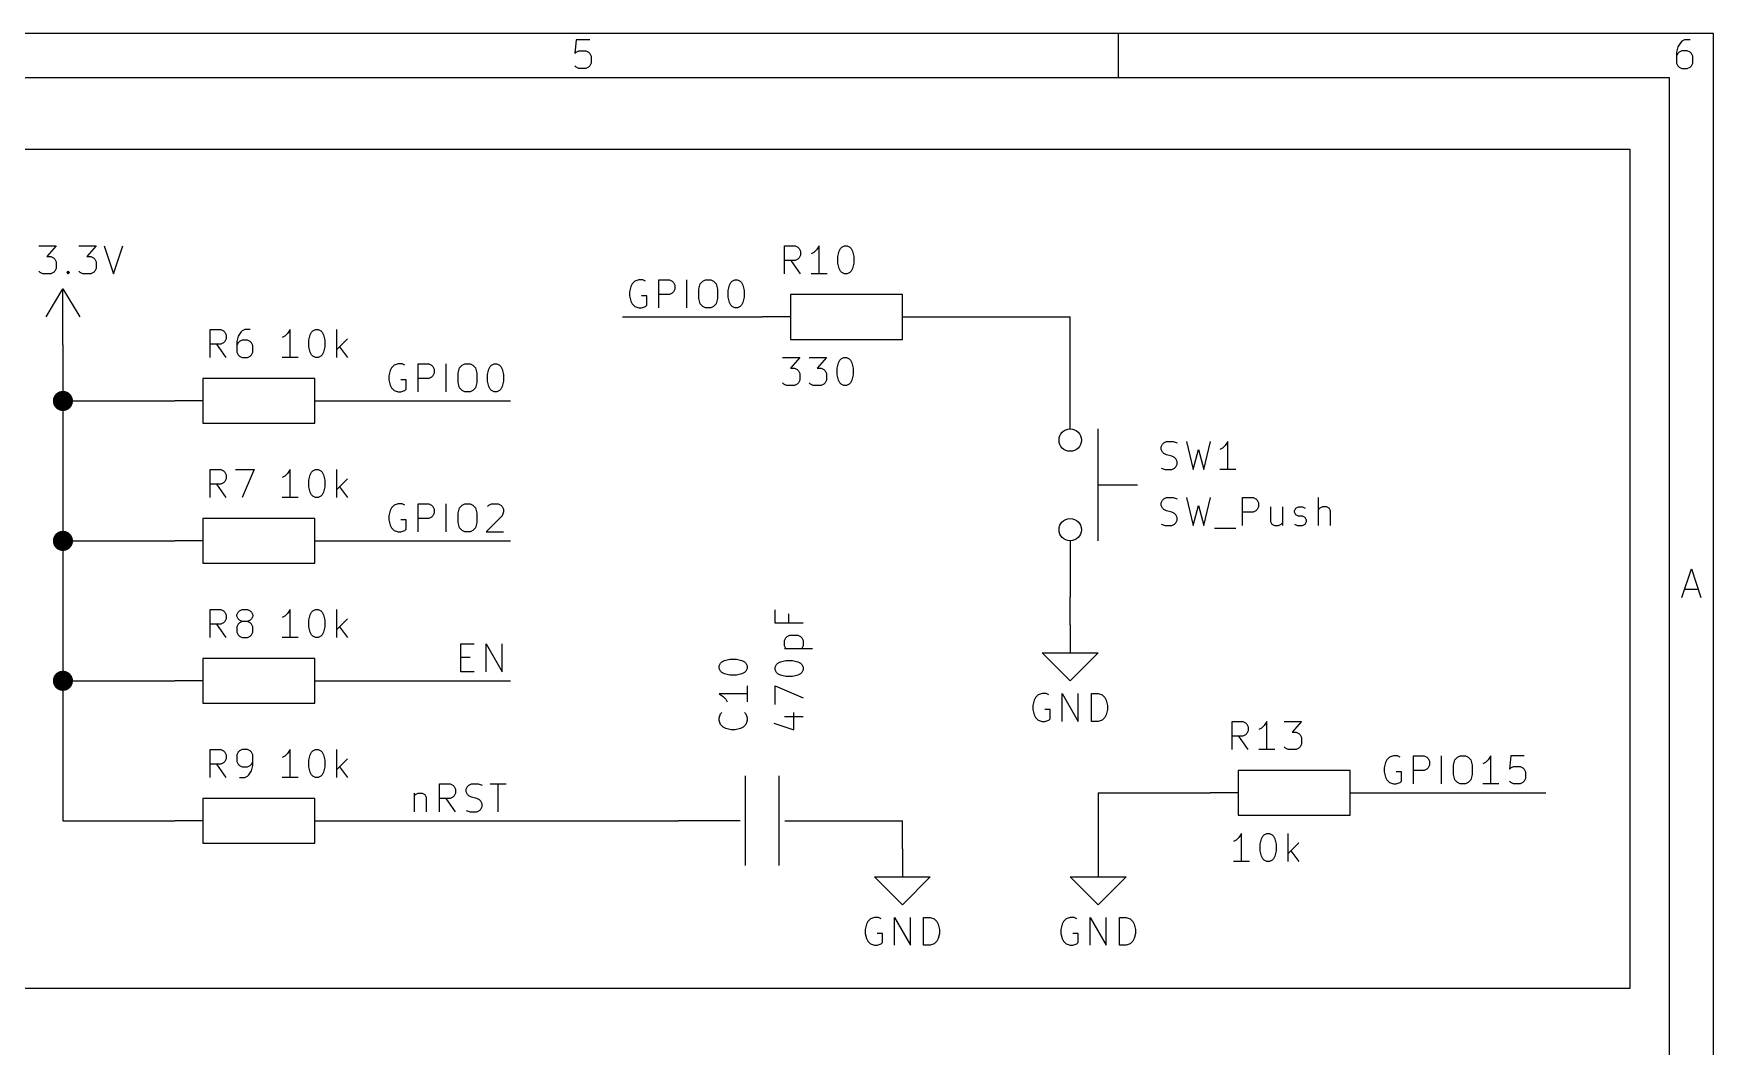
# Model space of a CAD drawing. Extents: x 0.4 to 11.3, y -7.9 to -0.4.
# Drawn here: x 8.298 to 11.299, y -2.203 to -0.394 of the extents above; entities that cross this region are included whole.
import ezdxf

# ---------------------------------------------------------------- set-up
doc = ezdxf.new("R2010")
doc.units = 0
doc.header["$MEASUREMENT"] = 0
for name, color, linetype in [('CYAN2', 4, 'CONTINUOUS'), ('GRAY1', 251, 'CONTINUOUS'), ('GREEN3', 91, 'CONTINUOUS'), ('LORANGE', 41, 'CONTINUOUS'), ('RED2', 1, 'CONTINUOUS')]:
    doc.layers.add(name, color=color, linetype=linetype)

msp = doc.modelspace()

# ---------------------------------------------------------------- linework, layer by layer
at = {"layer": 'CYAN2', "linetype": 'CONTINUOUS'}
for p, q in [((8.30714, -0.772614), (8.33809, -0.772614)), ((8.33809, -0.772614), (8.32143, -0.791661)), ((8.37857, -0.772614), (8.40952, -0.772614)), ((8.40952, -0.772614), (8.39285, -0.791661)), ((8.42381, -0.772614), (8.44047, -0.822614)), ((8.44047, -0.822614), (8.45714, -0.772614)), ((9.63928, -0.822614), (9.63928, -0.772614)), ((9.63928, -0.772614), (9.65833, -0.772614)), ((9.65833, -0.772614), (9.66309, -0.774996)), ((9.66309, -0.774996), (9.66547, -0.777374)), ((9.66547, -0.777374), (9.66785, -0.782138)), ((9.69643, -0.779756), (9.69167, -0.78452)), ((9.70119, -0.772614), (9.69643, -0.779756)), ((9.70119, -0.822614), (9.70119, -0.772614)), ((9.7369, -0.782138), (9.73928, -0.777374)), ((9.73928, -0.777374), (9.74167, -0.774996)), ((9.74167, -0.774996), (9.74643, -0.772614)), ((9.74643, -0.772614), (9.75119, -0.772614)), ((9.75119, -0.772614), (9.75595, -0.774996)), ((9.75595, -0.774996), (9.75833, -0.777374)), ((9.75833, -0.777374), (9.76071, -0.782138)), ((8.32143, -0.791661), (8.32857, -0.791661)), ((8.32857, -0.791661), (8.33333, -0.794043)), ((8.33333, -0.794043), (8.33571, -0.796421)), ((8.33571, -0.796421), (8.33809, -0.801185)), ((8.33809, -0.801185), (8.33809, -0.813091)), ((8.39285, -0.791661), (8.4, -0.791661)), ((8.4, -0.791661), (8.40476, -0.794043)), ((8.40476, -0.794043), (8.40714, -0.796421)), ((8.40714, -0.796421), (8.40952, -0.801185)), ((8.40952, -0.801185), (8.40952, -0.813091)), ((9.65833, -0.798803), (9.63928, -0.798803)), ((9.66785, -0.822614), (9.65119, -0.798803)), ((9.66309, -0.796421), (9.65833, -0.798803)), ((9.66547, -0.794043), (9.66309, -0.796421)), ((9.66785, -0.78928), (9.66547, -0.794043)), ((9.66785, -0.782138), (9.66785, -0.78928)), ((9.69167, -0.78452), (9.6869, -0.786898)), ((9.73452, -0.791661), (9.7369, -0.782138)), ((9.73452, -0.803567), (9.73452, -0.791661)), ((9.7369, -0.813091), (9.73452, -0.803567)), ((9.76071, -0.782138), (9.76309, -0.791661)), ((9.76309, -0.803567), (9.76071, -0.813091)), ((9.76309, -0.791661), (9.76309, -0.803567)), ((8.30952, -0.820232), (8.30714, -0.81785)), ((8.31428, -0.822614), (8.30952, -0.820232)), ((8.32857, -0.822614), (8.31428, -0.822614)), ((8.33333, -0.820232), (8.32857, -0.822614)), ((8.33571, -0.81785), (8.33333, -0.820232)), ((8.33809, -0.813091), (8.33571, -0.81785)), ((8.35714, -0.820232), (8.35952, -0.81785)), ((8.35952, -0.822614), (8.35714, -0.820232)), ((8.35952, -0.81785), (8.3619, -0.820232)), ((8.35952, -0.81785), (8.35952, -0.822614)), ((8.3619, -0.820232), (8.35952, -0.822614)), ((8.38095, -0.820232), (8.37857, -0.81785)), ((8.38571, -0.822614), (8.38095, -0.820232)), ((8.4, -0.822614), (8.38571, -0.822614)), ((8.40476, -0.820232), (8.4, -0.822614)), ((8.40714, -0.81785), (8.40476, -0.820232)), ((8.40952, -0.813091), (8.40714, -0.81785)), ((9.71547, -0.822614), (9.6869, -0.822614)), ((9.73928, -0.81785), (9.7369, -0.813091)), ((9.74167, -0.820232), (9.73928, -0.81785)), ((9.74643, -0.822614), (9.74167, -0.820232)), ((9.75119, -0.822614), (9.74643, -0.822614)), ((9.75595, -0.820232), (9.75119, -0.822614)), ((9.75833, -0.81785), (9.75595, -0.820232)), ((9.76071, -0.813091), (9.75833, -0.81785)), ((8.61309, -0.972618), (8.61309, -0.922618)), ((8.61309, -0.922618), (8.63214, -0.922618)), ((8.63214, -0.922618), (8.6369, -0.925)), ((8.6369, -0.925), (8.63928, -0.927378)), ((8.63928, -0.927378), (8.64166, -0.932142)), ((8.66785, -0.927378), (8.66309, -0.934524)), ((8.67023, -0.925), (8.66785, -0.927378)), ((8.675, -0.922618), (8.67023, -0.925)), ((8.68452, -0.922618), (8.675, -0.922618)), ((8.75119, -0.92976), (8.74642, -0.934524)), ((8.75594, -0.922618), (8.75119, -0.92976)), ((8.75594, -0.972618), (8.75594, -0.922618)), ((8.79166, -0.932142), (8.79404, -0.927378)), ((8.79404, -0.927378), (8.79642, -0.925)), ((8.79642, -0.925), (8.80119, -0.922618)), ((8.80119, -0.922618), (8.80594, -0.922618)), ((8.80594, -0.922618), (8.81071, -0.925)), ((8.81071, -0.925), (8.81309, -0.927378)), ((8.81309, -0.927378), (8.81547, -0.932142)), ((8.83928, -0.972618), (8.83928, -0.922618)), ((8.63214, -0.948807), (8.61309, -0.948807)), ((8.64166, -0.972618), (8.625, -0.948807)), ((8.6369, -0.946425), (8.63214, -0.948807)), ((8.63928, -0.944047), (8.6369, -0.946425)), ((8.64166, -0.939283), (8.63928, -0.944047)), ((8.64166, -0.932142), (8.64166, -0.939283)), ((8.66309, -0.934524), (8.66071, -0.944047)), ((8.66071, -0.944047), (8.66071, -0.963094)), ((8.66309, -0.946425), (8.66071, -0.951189)), ((8.66547, -0.944047), (8.66309, -0.946425)), ((8.67023, -0.941665), (8.66547, -0.944047)), ((8.67976, -0.941665), (8.67023, -0.941665)), ((8.68452, -0.944047), (8.67976, -0.941665)), ((8.6869, -0.946425), (8.68452, -0.944047)), ((8.68928, -0.951189), (8.6869, -0.946425)), ((8.68928, -0.963094), (8.68928, -0.951189)), ((8.74642, -0.934524), (8.74166, -0.936902)), ((8.78928, -0.941665), (8.79166, -0.932142)), ((8.78928, -0.953571), (8.78928, -0.941665)), ((8.79166, -0.963094), (8.78928, -0.953571)), ((8.81547, -0.932142), (8.81785, -0.941665)), ((8.81785, -0.953571), (8.81547, -0.963094)), ((8.81785, -0.941665), (8.81785, -0.953571)), ((8.85833, -0.939283), (8.83928, -0.958331)), ((8.84404, -0.953571), (8.85833, -0.972618)), ((8.66071, -0.963094), (8.66309, -0.967854)), ((8.66309, -0.967854), (8.66547, -0.970236)), ((8.66547, -0.970236), (8.67023, -0.972618)), ((8.67023, -0.972618), (8.67976, -0.972618)), ((8.67976, -0.972618), (8.68452, -0.970236)), ((8.68452, -0.970236), (8.6869, -0.967854)), ((8.6869, -0.967854), (8.68928, -0.963094)), ((8.77023, -0.972618), (8.74166, -0.972618)), ((8.79404, -0.967854), (8.79166, -0.963094)), ((8.79642, -0.970236), (8.79404, -0.967854)), ((8.80119, -0.972618), (8.79642, -0.970236)), ((8.80594, -0.972618), (8.80119, -0.972618)), ((8.81071, -0.970236), (8.80594, -0.972618)), ((8.81309, -0.967854), (8.81071, -0.970236)), ((8.81547, -0.963094), (8.81309, -0.967854)), ((9.63571, -0.972614), (9.66667, -0.972614)), ((9.66667, -0.972614), (9.65, -0.991661)), ((9.68333, -0.972614), (9.71428, -0.972614)), ((9.71428, -0.972614), (9.69762, -0.991661)), ((9.73333, -0.991661), (9.73571, -0.982138)), ((9.73571, -0.982138), (9.73809, -0.977374)), ((9.73809, -0.977374), (9.74047, -0.974996)), ((9.74047, -0.974996), (9.74524, -0.972614)), ((9.74524, -0.972614), (9.75, -0.972614)), ((9.75, -0.972614), (9.75476, -0.974996)), ((9.75476, -0.974996), (9.75714, -0.977374)), ((9.75714, -0.977374), (9.75952, -0.982138)), ((9.75952, -0.982138), (9.7619, -0.991661)), ((9.63809, -1.02023), (9.63571, -1.01785)), ((9.64285, -1.02261), (9.63809, -1.02023)), ((9.65, -0.991661), (9.65714, -0.991661)), ((9.65714, -0.991661), (9.6619, -0.994043)), ((9.6619, -1.02023), (9.65714, -1.02261)), ((9.6619, -0.994043), (9.66428, -0.996421)), ((9.66428, -1.01785), (9.6619, -1.02023)), ((9.66428, -0.996421), (9.66667, -1.00119)), ((9.66667, -1.01309), (9.66428, -1.01785)), ((9.66667, -1.00119), (9.66667, -1.01309)), ((9.68571, -1.02023), (9.68333, -1.01785)), ((9.69047, -1.02261), (9.68571, -1.02023)), ((9.69762, -0.991661), (9.70476, -0.991661)), ((9.70476, -0.991661), (9.70952, -0.994043)), ((9.70952, -1.02023), (9.70476, -1.02261)), ((9.70952, -0.994043), (9.7119, -0.996421)), ((9.7119, -1.01785), (9.70952, -1.02023)), ((9.7119, -0.996421), (9.71428, -1.00119)), ((9.71428, -1.01309), (9.7119, -1.01785)), ((9.71428, -1.00119), (9.71428, -1.01309)), ((9.73333, -1.00357), (9.73333, -0.991661)), ((9.73571, -1.01309), (9.73333, -1.00357)), ((9.73809, -1.01785), (9.73571, -1.01309)), ((9.74047, -1.02023), (9.73809, -1.01785)), ((9.74524, -1.02261), (9.74047, -1.02023)), ((9.75476, -1.02023), (9.75, -1.02261)), ((9.75714, -1.01785), (9.75476, -1.02023)), ((9.75952, -1.01309), (9.75714, -1.01785)), ((9.7619, -1.00357), (9.75952, -1.01309)), ((9.7619, -0.991661), (9.7619, -1.00357)), ((9.65714, -1.02261), (9.64285, -1.02261)), ((9.70476, -1.02261), (9.69047, -1.02261)), ((9.75, -1.02261), (9.74524, -1.02261)), ((10.3126, -1.13213), (10.315, -1.12737)), ((10.3126, -1.13689), (10.3126, -1.13213)), ((10.315, -1.14166), (10.3126, -1.13689)), ((10.315, -1.12737), (10.3174, -1.12499)), ((10.3174, -1.12499), (10.3222, -1.12261)), ((10.3222, -1.12261), (10.3341, -1.12261)), ((10.3341, -1.12261), (10.3412, -1.12499)), ((10.3579, -1.12261), (10.3698, -1.17261)), ((10.3698, -1.17261), (10.3793, -1.13689)), ((10.3793, -1.13689), (10.3888, -1.17261)), ((10.3888, -1.17261), (10.4007, -1.12261)), ((10.4222, -1.13452), (10.4174, -1.13689)), ((10.4269, -1.12975), (10.4222, -1.13452)), ((10.4317, -1.12261), (10.4269, -1.12975)), ((10.4317, -1.17261), (10.4317, -1.12261)), ((10.3126, -1.17023), (10.3198, -1.17261)), ((10.3174, -1.14404), (10.315, -1.14166)), ((10.3222, -1.14642), (10.3174, -1.14404)), ((10.3317, -1.1488), (10.3222, -1.14642)), ((10.3365, -1.15118), (10.3317, -1.1488)), ((10.3317, -1.17261), (10.3365, -1.17023)), ((10.3388, -1.15356), (10.3365, -1.15118)), ((10.3365, -1.17023), (10.3388, -1.16785)), ((10.3412, -1.15832), (10.3388, -1.15356)), ((10.3388, -1.16785), (10.3412, -1.16309)), ((10.3412, -1.16309), (10.3412, -1.15832)), ((8.61309, -1.22262), (8.61309, -1.17262)), ((8.61309, -1.17262), (8.63214, -1.17262)), ((8.63214, -1.19881), (8.61309, -1.19881)), ((8.64166, -1.22262), (8.625, -1.19881)), ((8.63214, -1.17262), (8.6369, -1.175)), ((8.6369, -1.19643), (8.63214, -1.19881)), ((8.6369, -1.175), (8.63928, -1.17738)), ((8.63928, -1.19405), (8.6369, -1.19643)), ((8.63928, -1.17738), (8.64166, -1.18214)), ((8.64166, -1.18928), (8.63928, -1.19405)), ((8.64166, -1.18214), (8.64166, -1.18928)), ((8.65833, -1.17262), (8.69166, -1.17262)), ((8.69166, -1.17262), (8.67023, -1.22262)), ((8.74642, -1.18452), (8.74166, -1.1869)), ((8.75119, -1.17976), (8.74642, -1.18452)), ((8.75594, -1.17262), (8.75119, -1.17976)), ((8.75594, -1.22262), (8.75594, -1.17262)), ((8.78928, -1.19167), (8.79166, -1.18214)), ((8.78928, -1.20357), (8.78928, -1.19167)), ((8.79166, -1.18214), (8.79404, -1.17738)), ((8.79404, -1.17738), (8.79642, -1.175)), ((8.79642, -1.175), (8.80119, -1.17262)), ((8.80119, -1.17262), (8.80594, -1.17262)), ((8.80594, -1.17262), (8.81071, -1.175)), ((8.81071, -1.175), (8.81309, -1.17738)), ((8.81309, -1.17738), (8.81547, -1.18214)), ((8.81547, -1.18214), (8.81785, -1.19167)), ((8.81785, -1.19167), (8.81785, -1.20357)), ((8.83928, -1.22262), (8.83928, -1.17262)), ((8.85833, -1.18928), (8.83928, -1.20833)), ((10.3198, -1.17261), (10.3317, -1.17261)), ((10.446, -1.17261), (10.4174, -1.17261)), ((8.77023, -1.22262), (8.74166, -1.22262)), ((8.79166, -1.21309), (8.78928, -1.20357)), ((8.79404, -1.21785), (8.79166, -1.21309)), ((8.79642, -1.22024), (8.79404, -1.21785)), ((8.80119, -1.22262), (8.79642, -1.22024)), ((8.80594, -1.22262), (8.80119, -1.22262)), ((8.81071, -1.22024), (8.80594, -1.22262)), ((8.81309, -1.21785), (8.81071, -1.22024)), ((8.81547, -1.21309), (8.81309, -1.21785)), ((8.81785, -1.20357), (8.81547, -1.21309)), ((8.84404, -1.20357), (8.85833, -1.22262)), ((10.3126, -1.23213), (10.315, -1.22737)), ((10.315, -1.22737), (10.3174, -1.22499)), ((10.3174, -1.22499), (10.3222, -1.22261)), ((10.3222, -1.22261), (10.3341, -1.22261)), ((10.3341, -1.22261), (10.3412, -1.22499)), ((10.3579, -1.22261), (10.3698, -1.27261)), ((10.3888, -1.27261), (10.4007, -1.22261)), ((10.4579, -1.27261), (10.4579, -1.22261)), ((10.4579, -1.22261), (10.4769, -1.22261)), ((10.4769, -1.22261), (10.4817, -1.22499)), ((10.4817, -1.22499), (10.4841, -1.22737)), ((10.4841, -1.22737), (10.4865, -1.23213)), ((10.5936, -1.27261), (10.5936, -1.22261)), ((10.3126, -1.23689), (10.3126, -1.23213)), ((10.315, -1.24166), (10.3126, -1.23689)), ((10.3174, -1.24404), (10.315, -1.24166)), ((10.3222, -1.24642), (10.3174, -1.24404)), ((10.3317, -1.2488), (10.3222, -1.24642)), ((10.3365, -1.25118), (10.3317, -1.2488)), ((10.3388, -1.25356), (10.3365, -1.25118)), ((10.3412, -1.25832), (10.3388, -1.25356)), ((10.3412, -1.26309), (10.3412, -1.25832)), ((10.3698, -1.27261), (10.3793, -1.23689)), ((10.3793, -1.23689), (10.3888, -1.27261)), ((10.4769, -1.2488), (10.4579, -1.2488)), ((10.4817, -1.24642), (10.4769, -1.2488)), ((10.4841, -1.24404), (10.4817, -1.24642)), ((10.4865, -1.23928), (10.4841, -1.24404)), ((10.4865, -1.23213), (10.4865, -1.23928)), ((10.5079, -1.23928), (10.5079, -1.26546)), ((10.5293, -1.23928), (10.5293, -1.27261)), ((10.5507, -1.24642), (10.5531, -1.24166)), ((10.5507, -1.2488), (10.5507, -1.24642)), ((10.5531, -1.25356), (10.5507, -1.2488)), ((10.5531, -1.24166), (10.5579, -1.23928)), ((10.5579, -1.25594), (10.5531, -1.25356)), ((10.5579, -1.23928), (10.565, -1.23928)), ((10.565, -1.25594), (10.5579, -1.25594)), ((10.565, -1.23928), (10.5698, -1.24166)), ((10.5698, -1.25832), (10.565, -1.25594)), ((10.5722, -1.26309), (10.5698, -1.25832)), ((10.596, -1.24166), (10.5936, -1.24404)), ((10.6007, -1.23928), (10.596, -1.24166)), ((10.6079, -1.23928), (10.6007, -1.23928)), ((10.6126, -1.24166), (10.6079, -1.23928)), ((10.615, -1.24642), (10.6126, -1.24166)), ((10.615, -1.27261), (10.615, -1.24642)), ((10.3126, -1.27023), (10.3198, -1.27261)), ((10.3198, -1.27261), (10.3317, -1.27261)), ((10.3317, -1.27261), (10.3365, -1.27023)), ((10.3365, -1.27023), (10.3388, -1.26785)), ((10.3388, -1.26785), (10.3412, -1.26309)), ((10.4079, -1.27737), (10.446, -1.27737)), ((10.5079, -1.26546), (10.5103, -1.27023)), ((10.5103, -1.27023), (10.515, -1.27261)), ((10.515, -1.27261), (10.5222, -1.27261)), ((10.5222, -1.27261), (10.5269, -1.27023)), ((10.5269, -1.27023), (10.5293, -1.26785)), ((10.5507, -1.27023), (10.5555, -1.27261)), ((10.5555, -1.27261), (10.565, -1.27261)), ((10.565, -1.27261), (10.5698, -1.27023)), ((10.5698, -1.27023), (10.5722, -1.26546)), ((10.5722, -1.26546), (10.5722, -1.26309)), ((8.61309, -1.47262), (8.61309, -1.42262)), ((8.61309, -1.42262), (8.63214, -1.42262)), ((8.63214, -1.42262), (8.6369, -1.425)), ((8.6369, -1.425), (8.63928, -1.42738)), ((8.63928, -1.42738), (8.64166, -1.43214)), ((8.64166, -1.43928), (8.63928, -1.44405)), ((8.64166, -1.43214), (8.64166, -1.43928)), ((8.66071, -1.43214), (8.66309, -1.42738)), ((8.66071, -1.43452), (8.66071, -1.43214)), ((8.66309, -1.43928), (8.66071, -1.43452)), ((8.66309, -1.42738), (8.66547, -1.425)), ((8.66547, -1.44167), (8.66309, -1.43928)), ((8.66547, -1.425), (8.67023, -1.42262)), ((8.67023, -1.42262), (8.67976, -1.42262)), ((8.67976, -1.42262), (8.68452, -1.425)), ((8.68452, -1.425), (8.6869, -1.42738)), ((8.6869, -1.43928), (8.68452, -1.44167)), ((8.6869, -1.42738), (8.68928, -1.43214)), ((8.68928, -1.43452), (8.6869, -1.43928)), ((8.68928, -1.43214), (8.68928, -1.43452)), ((8.74642, -1.43452), (8.74166, -1.4369)), ((8.75119, -1.42976), (8.74642, -1.43452)), ((8.75594, -1.42262), (8.75119, -1.42976)), ((8.75594, -1.47262), (8.75594, -1.42262)), ((8.78928, -1.44167), (8.79166, -1.43214)), ((8.79166, -1.43214), (8.79404, -1.42738)), ((8.79404, -1.42738), (8.79642, -1.425)), ((8.79642, -1.425), (8.80119, -1.42262)), ((8.80119, -1.42262), (8.80594, -1.42262)), ((8.80594, -1.42262), (8.81071, -1.425)), ((8.81071, -1.425), (8.81309, -1.42738)), ((8.81309, -1.42738), (8.81547, -1.43214)), ((8.81547, -1.43214), (8.81785, -1.44167)), ((8.83928, -1.47262), (8.83928, -1.42262)), ((8.85833, -1.43928), (8.83928, -1.45833)), ((9.62261, -1.44687), (9.62261, -1.42306)), ((9.64642, -1.4302), (9.64642, -1.44687)), ((8.63214, -1.44881), (8.61309, -1.44881)), ((8.64166, -1.47262), (8.625, -1.44881)), ((8.6369, -1.44643), (8.63214, -1.44881)), ((8.63928, -1.44405), (8.6369, -1.44643)), ((8.66309, -1.44881), (8.66071, -1.45357)), ((8.66071, -1.45357), (8.66071, -1.46309)), ((8.66071, -1.46309), (8.66309, -1.46785)), ((8.66547, -1.44643), (8.66309, -1.44881)), ((8.66309, -1.46785), (8.66547, -1.47024)), ((8.67023, -1.44405), (8.66547, -1.44167)), ((8.67023, -1.44405), (8.66547, -1.44643)), ((8.66547, -1.47024), (8.67023, -1.47262)), ((8.67976, -1.44405), (8.67023, -1.44405)), ((8.68452, -1.44167), (8.67976, -1.44405)), ((8.68452, -1.44643), (8.67976, -1.44405)), ((8.67976, -1.47262), (8.68452, -1.47024)), ((8.6869, -1.44881), (8.68452, -1.44643)), ((8.68452, -1.47024), (8.6869, -1.46785)), ((8.68928, -1.45357), (8.6869, -1.44881)), ((8.6869, -1.46785), (8.68928, -1.46309)), ((8.68928, -1.46309), (8.68928, -1.45357)), ((8.78928, -1.45357), (8.78928, -1.44167)), ((8.79166, -1.46309), (8.78928, -1.45357)), ((8.79404, -1.46785), (8.79166, -1.46309)), ((8.79642, -1.47024), (8.79404, -1.46785)), ((8.80119, -1.47262), (8.79642, -1.47024)), ((8.81071, -1.47024), (8.80594, -1.47262)), ((8.81309, -1.46785), (8.81071, -1.47024)), ((8.81547, -1.46309), (8.81309, -1.46785)), ((8.81785, -1.45357), (8.81547, -1.46309)), ((8.81785, -1.44167), (8.81785, -1.45357)), ((8.84404, -1.45357), (8.85833, -1.47262)), ((9.67261, -1.44687), (9.62261, -1.44687)), ((9.64166, -1.47306), (9.64404, -1.47068)), ((9.64404, -1.47068), (9.6488, -1.4683)), ((9.6488, -1.4683), (9.66309, -1.4683)), ((9.66309, -1.4683), (9.66785, -1.47068)), ((9.66785, -1.47068), (9.67023, -1.47306)), ((8.67023, -1.47262), (8.67976, -1.47262)), ((8.77023, -1.47262), (8.74166, -1.47262)), ((8.80594, -1.47262), (8.80119, -1.47262)), ((9.63928, -1.47782), (9.64166, -1.47306)), ((9.63928, -1.48735), (9.63928, -1.47782)), ((9.64166, -1.49211), (9.63928, -1.48735)), ((9.63928, -1.49211), (9.68928, -1.49211)), ((9.67023, -1.47306), (9.67261, -1.47782)), ((9.67261, -1.48735), (9.67023, -1.49211)), ((9.67261, -1.47782), (9.67261, -1.48735)), ((9.52261, -1.52306), (9.52499, -1.5183)), ((9.52261, -1.52783), (9.52261, -1.52306)), ((9.52499, -1.53259), (9.52261, -1.52783)), ((9.52499, -1.5183), (9.52737, -1.51592)), ((9.52737, -1.51592), (9.53213, -1.51354)), ((9.53213, -1.51354), (9.54166, -1.51116)), ((9.54166, -1.51116), (9.55356, -1.51116)), ((9.55356, -1.51116), (9.56309, -1.51354)), ((9.56309, -1.51354), (9.56785, -1.51592)), ((9.56785, -1.51592), (9.57023, -1.5183)), ((9.57023, -1.5183), (9.57261, -1.52306)), ((9.57261, -1.52783), (9.57023, -1.53259)), ((9.57261, -1.52306), (9.57261, -1.52783)), ((9.62261, -1.52544), (9.62499, -1.52068)), ((9.62261, -1.5302), (9.62261, -1.52544)), ((9.62499, -1.53497), (9.62261, -1.5302)), ((9.62499, -1.52068), (9.62737, -1.5183)), ((9.62737, -1.5183), (9.63213, -1.51592)), ((9.63213, -1.51592), (9.64166, -1.51354)), ((9.64166, -1.51354), (9.65356, -1.51354)), ((9.65356, -1.51354), (9.66309, -1.51592)), ((9.66309, -1.51592), (9.66785, -1.5183)), ((9.66785, -1.5183), (9.67023, -1.52068)), ((9.67023, -1.52068), (9.67261, -1.52544)), ((9.67261, -1.5302), (9.67023, -1.53497)), ((9.67261, -1.52544), (9.67261, -1.5302)), ((9.52737, -1.53497), (9.52499, -1.53259)), ((9.53213, -1.53735), (9.52737, -1.53497)), ((9.54166, -1.53973), (9.53213, -1.53735)), ((9.55356, -1.53973), (9.54166, -1.53973)), ((9.56309, -1.53735), (9.55356, -1.53973)), ((9.56785, -1.53497), (9.56309, -1.53735)), ((9.57023, -1.53259), (9.56785, -1.53497)), ((9.57261, -1.55878), (9.57261, -1.58735)), ((9.62261, -1.59211), (9.62261, -1.55878)), ((9.62261, -1.55878), (9.67261, -1.5802)), ((9.62737, -1.53735), (9.62499, -1.53497)), ((9.63213, -1.53973), (9.62737, -1.53735)), ((9.64166, -1.54211), (9.63213, -1.53973)), ((9.65356, -1.54211), (9.64166, -1.54211)), ((9.66309, -1.53973), (9.65356, -1.54211)), ((9.66785, -1.53735), (9.66309, -1.53973)), ((9.67023, -1.53497), (9.66785, -1.53735)), ((9.57261, -1.57306), (9.52261, -1.57306)), ((9.52261, -1.57306), (9.52975, -1.57783)), ((9.52975, -1.57783), (9.53452, -1.58259)), ((9.53452, -1.58259), (9.53689, -1.58735)), ((10.0857, -1.58452), (10.0833, -1.59404)), ((10.0881, -1.57976), (10.0857, -1.58452)), ((10.0929, -1.575), (10.0881, -1.57976)), ((10.1, -1.57261), (10.0929, -1.575)), ((10.1071, -1.57261), (10.1, -1.57261)), ((10.1119, -1.575), (10.1071, -1.57261)), ((10.1357, -1.62261), (10.1357, -1.57261)), ((10.1357, -1.57261), (10.1643, -1.62261)), ((10.1643, -1.62261), (10.1643, -1.57261)), ((10.1881, -1.62261), (10.1881, -1.57261)), ((10.1881, -1.57261), (10.2, -1.57261)), ((10.2, -1.57261), (10.2071, -1.575)), ((10.2071, -1.575), (10.2119, -1.57976)), ((10.2119, -1.57976), (10.2143, -1.58452)), ((10.2143, -1.58452), (10.2167, -1.59404)), ((9.52261, -1.61592), (9.52499, -1.60878)), ((9.52261, -1.62068), (9.52261, -1.61592)), ((9.52499, -1.62783), (9.52261, -1.62068)), ((9.52499, -1.60878), (9.52737, -1.6064)), ((9.56785, -1.6064), (9.57023, -1.60878)), ((9.57023, -1.60878), (9.57261, -1.61592)), ((9.57261, -1.62068), (9.57023, -1.62783)), ((9.57261, -1.61592), (9.57261, -1.62068)), ((9.63928, -1.61354), (9.67261, -1.61354)), ((9.65594, -1.63735), (9.65594, -1.6064)), ((10.0833, -1.59404), (10.0833, -1.60119)), ((10.0833, -1.60119), (10.0857, -1.61071)), ((10.0857, -1.61071), (10.0881, -1.61547)), ((10.0881, -1.61547), (10.0929, -1.62023)), ((10.0929, -1.62023), (10.1, -1.62261)), ((10.1143, -1.60119), (10.1048, -1.60119)), ((10.1048, -1.62261), (10.1119, -1.62023)), ((10.1119, -1.62023), (10.1143, -1.61785)), ((10.1143, -1.61785), (10.1143, -1.60119)), ((10.2071, -1.62023), (10.2, -1.62261)), ((10.2119, -1.61547), (10.2071, -1.62023)), ((10.2143, -1.61071), (10.2119, -1.61547)), ((10.2167, -1.60119), (10.2143, -1.61071)), ((10.2167, -1.59404), (10.2167, -1.60119)), ((9.52975, -1.63259), (9.52499, -1.62783)), ((9.53452, -1.63497), (9.52975, -1.63259)), ((9.54404, -1.63735), (9.53452, -1.63497)), ((9.55118, -1.63735), (9.54404, -1.63735)), ((9.5607, -1.63497), (9.55118, -1.63735)), ((9.56546, -1.63259), (9.5607, -1.63497)), ((9.57023, -1.62783), (9.56546, -1.63259)), ((9.62023, -1.62544), (9.65594, -1.63735)), ((10.1, -1.62261), (10.1048, -1.62261)), ((10.2, -1.62261), (10.1881, -1.62261)), ((10.4393, -1.67262), (10.4393, -1.62262)), ((10.4393, -1.62262), (10.4583, -1.62262)), ((10.4583, -1.64881), (10.4393, -1.64881)), ((10.4679, -1.67262), (10.4512, -1.64881)), ((10.4583, -1.62262), (10.4631, -1.625)), ((10.4631, -1.64643), (10.4583, -1.64881)), ((10.4631, -1.625), (10.4655, -1.62738)), ((10.4655, -1.64405), (10.4631, -1.64643)), ((10.4655, -1.62738), (10.4679, -1.63214)), ((10.4679, -1.63928), (10.4655, -1.64405)), ((10.4679, -1.63214), (10.4679, -1.63928)), ((10.4917, -1.63452), (10.4869, -1.6369)), ((10.4964, -1.62976), (10.4917, -1.63452)), ((10.5012, -1.62262), (10.4964, -1.62976)), ((10.5012, -1.67262), (10.5012, -1.62262)), ((10.5321, -1.62262), (10.5631, -1.62262)), ((10.5631, -1.62262), (10.5464, -1.64167)), ((10.5464, -1.64167), (10.5536, -1.64167)), ((10.5536, -1.64167), (10.5583, -1.64405)), ((10.5583, -1.64405), (10.5607, -1.64643)), ((10.5607, -1.64643), (10.5631, -1.65119)), ((8.61309, -1.72262), (8.61309, -1.67262)), ((8.61309, -1.67262), (8.63214, -1.67262)), ((8.63214, -1.67262), (8.6369, -1.675)), ((8.6369, -1.675), (8.63928, -1.67738)), ((8.63928, -1.67738), (8.64166, -1.68214)), ((8.66309, -1.67738), (8.66071, -1.68214)), ((8.66547, -1.675), (8.66309, -1.67738)), ((8.67023, -1.67262), (8.66547, -1.675)), ((8.67976, -1.67262), (8.67023, -1.67262)), ((8.68452, -1.675), (8.67976, -1.67262)), ((8.6869, -1.67738), (8.68452, -1.675)), ((8.68928, -1.68214), (8.6869, -1.67738)), ((8.75119, -1.67976), (8.74642, -1.68452)), ((8.75594, -1.67262), (8.75119, -1.67976)), ((8.75594, -1.72262), (8.75594, -1.67262)), ((8.79166, -1.68214), (8.79404, -1.67738)), ((8.79404, -1.67738), (8.79642, -1.675)), ((8.79642, -1.675), (8.80119, -1.67262)), ((8.80119, -1.67262), (8.80594, -1.67262)), ((8.80594, -1.67262), (8.81071, -1.675)), ((8.81071, -1.675), (8.81309, -1.67738)), ((8.81309, -1.67738), (8.81547, -1.68214)), ((8.83928, -1.72262), (8.83928, -1.67262)), ((10.5155, -1.67262), (10.4869, -1.67262)), ((10.5345, -1.67024), (10.5321, -1.66785)), ((10.5393, -1.67262), (10.5345, -1.67024)), ((10.5536, -1.67262), (10.5393, -1.67262)), ((10.5583, -1.67024), (10.5536, -1.67262)), ((10.5607, -1.66785), (10.5583, -1.67024)), ((10.5631, -1.66309), (10.5607, -1.66785)), ((10.5631, -1.65119), (10.5631, -1.66309)), ((8.63214, -1.69881), (8.61309, -1.69881)), ((8.64166, -1.72262), (8.625, -1.69881)), ((8.6369, -1.69643), (8.63214, -1.69881)), ((8.63928, -1.69405), (8.6369, -1.69643)), ((8.64166, -1.68928), (8.63928, -1.69405)), ((8.64166, -1.68214), (8.64166, -1.68928)), ((8.66071, -1.68214), (8.66071, -1.69405)), ((8.66071, -1.69405), (8.66309, -1.69881)), ((8.66309, -1.69881), (8.66547, -1.70119)), ((8.66547, -1.70119), (8.67023, -1.70357)), ((8.67023, -1.70357), (8.67976, -1.70357)), ((8.67976, -1.70357), (8.68452, -1.70119)), ((8.68214, -1.71785), (8.6869, -1.71071)), ((8.68452, -1.70119), (8.6869, -1.69881)), ((8.6869, -1.69881), (8.68928, -1.69405)), ((8.6869, -1.71071), (8.68928, -1.70119)), ((8.68928, -1.70119), (8.68928, -1.68214)), ((8.74642, -1.68452), (8.74166, -1.6869)), ((8.78928, -1.69167), (8.79166, -1.68214)), ((8.78928, -1.70357), (8.78928, -1.69167)), ((8.79166, -1.71309), (8.78928, -1.70357)), ((8.81547, -1.68214), (8.81785, -1.69167)), ((8.81785, -1.70357), (8.81547, -1.71309)), ((8.81785, -1.69167), (8.81785, -1.70357)), ((8.85833, -1.68928), (8.83928, -1.70833)), ((8.84404, -1.70357), (8.85833, -1.72262)), ((8.66547, -1.72262), (8.675, -1.72262)), ((8.675, -1.72262), (8.67976, -1.72024)), ((8.67976, -1.72024), (8.68214, -1.71785)), ((8.77023, -1.72262), (8.74166, -1.72262)), ((8.79404, -1.71785), (8.79166, -1.71309)), ((8.79642, -1.72024), (8.79404, -1.71785)), ((8.80119, -1.72262), (8.79642, -1.72024)), ((8.80594, -1.72262), (8.80119, -1.72262)), ((8.81071, -1.72024), (8.80594, -1.72262)), ((8.81309, -1.71785), (8.81071, -1.72024)), ((8.81547, -1.71309), (8.81309, -1.71785)), ((10.4512, -1.82976), (10.4464, -1.83452)), ((10.4559, -1.82262), (10.4512, -1.82976)), ((10.4559, -1.87262), (10.4559, -1.82262)), ((10.4917, -1.83214), (10.494, -1.82738)), ((10.494, -1.82738), (10.4964, -1.825)), ((10.4964, -1.825), (10.5012, -1.82262)), ((10.5012, -1.82262), (10.5059, -1.82262)), ((10.5059, -1.82262), (10.5107, -1.825)), ((10.5107, -1.825), (10.5131, -1.82738)), ((10.5131, -1.82738), (10.5155, -1.83214)), ((10.5393, -1.87262), (10.5393, -1.82262)), ((10.4464, -1.83452), (10.4417, -1.8369)), ((10.4893, -1.84167), (10.4917, -1.83214)), ((10.4893, -1.85357), (10.4893, -1.84167)), ((10.4917, -1.86309), (10.4893, -1.85357)), ((10.5155, -1.83214), (10.5179, -1.84167)), ((10.5179, -1.85357), (10.5155, -1.86309)), ((10.5179, -1.84167), (10.5179, -1.85357)), ((10.5583, -1.83928), (10.5393, -1.85833)), ((10.544, -1.85357), (10.5583, -1.87262)), ((10.4702, -1.87262), (10.4417, -1.87262)), ((10.494, -1.86785), (10.4917, -1.86309)), ((10.4964, -1.87024), (10.494, -1.86785)), ((10.5012, -1.87262), (10.4964, -1.87024)), ((10.5059, -1.87262), (10.5012, -1.87262)), ((10.5107, -1.87024), (10.5059, -1.87262)), ((10.5131, -1.86785), (10.5107, -1.87024)), ((10.5155, -1.86309), (10.5131, -1.86785)), ((9.78809, -1.97976), (9.78571, -1.98452)), ((9.79285, -1.975), (9.78809, -1.97976)), ((9.8, -1.97261), (9.79285, -1.975)), ((9.80714, -1.97261), (9.8, -1.97261)), ((9.8119, -1.975), (9.80714, -1.97261)), ((9.83571, -2.02261), (9.83571, -1.97261)), ((9.83571, -1.97261), (9.86428, -2.02261)), ((9.86428, -2.02261), (9.86428, -1.97261)), ((9.88809, -2.02261), (9.88809, -1.97261)), ((9.88809, -1.97261), (9.9, -1.97261)), ((9.9, -1.97261), (9.90714, -1.975)), ((9.90714, -1.975), (9.9119, -1.97976)), ((9.9119, -1.97976), (9.91428, -1.98452)), ((10.1381, -1.97976), (10.1357, -1.98452)), ((10.1429, -1.975), (10.1381, -1.97976)), ((10.15, -1.97261), (10.1429, -1.975)), ((10.1571, -1.97261), (10.15, -1.97261)), ((10.1619, -1.975), (10.1571, -1.97261)), ((10.1857, -2.02261), (10.1857, -1.97261)), ((10.1857, -1.97261), (10.2143, -2.02261)), ((10.2143, -2.02261), (10.2143, -1.97261)), ((10.2381, -2.02261), (10.2381, -1.97261)), ((10.2381, -1.97261), (10.25, -1.97261)), ((10.25, -1.97261), (10.2571, -1.975)), ((10.2571, -1.975), (10.2619, -1.97976)), ((10.2619, -1.97976), (10.2643, -1.98452)), ((9.78571, -1.98452), (9.78333, -1.99404)), ((9.78333, -1.99404), (9.78333, -2.00119)), ((9.78333, -2.00119), (9.78571, -2.01071)), ((9.78571, -2.01071), (9.78809, -2.01547)), ((9.81428, -2.00119), (9.80476, -2.00119)), ((9.81428, -2.01785), (9.81428, -2.00119)), ((9.91428, -2.01071), (9.9119, -2.01547)), ((9.91428, -1.98452), (9.91667, -1.99404)), ((9.91667, -2.00119), (9.91428, -2.01071)), ((9.91667, -1.99404), (9.91667, -2.00119)), ((10.1357, -1.98452), (10.1333, -1.99404)), ((10.1333, -1.99404), (10.1333, -2.00119)), ((10.1333, -2.00119), (10.1357, -2.01071)), ((10.1357, -2.01071), (10.1381, -2.01547)), ((10.1643, -2.00119), (10.1548, -2.00119)), ((10.1643, -2.01785), (10.1643, -2.00119)), ((10.2643, -2.01071), (10.2619, -2.01547)), ((10.2643, -1.98452), (10.2667, -1.99404)), ((10.2667, -2.00119), (10.2643, -2.01071)), ((10.2667, -1.99404), (10.2667, -2.00119)), ((9.78809, -2.01547), (9.79285, -2.02023)), ((9.79285, -2.02023), (9.8, -2.02261)), ((9.8, -2.02261), (9.80476, -2.02261)), ((9.80476, -2.02261), (9.8119, -2.02023)), ((9.8119, -2.02023), (9.81428, -2.01785)), ((9.9, -2.02261), (9.88809, -2.02261)), ((9.90714, -2.02023), (9.9, -2.02261)), ((9.9119, -2.01547), (9.90714, -2.02023)), ((10.1381, -2.01547), (10.1429, -2.02023)), ((10.1429, -2.02023), (10.15, -2.02261)), ((10.15, -2.02261), (10.1548, -2.02261)), ((10.1548, -2.02261), (10.1619, -2.02023)), ((10.1619, -2.02023), (10.1643, -2.01785)), ((10.25, -2.02261), (10.2381, -2.02261)), ((10.2571, -2.02023), (10.25, -2.02261)), ((10.2619, -2.01547), (10.2571, -2.02023))]:
    msp.add_line(p, q, dxfattribs=at)
at = {"layer": 'GRAY1', "linetype": 'CONTINUOUS'}
for p, q in [((9.37217, -0.836248), (9.36741, -0.841008)), ((9.37931, -0.833866), (9.37217, -0.836248)), ((9.38646, -0.833866), (9.37931, -0.833866)), ((9.39122, -0.836248), (9.38646, -0.833866)), ((9.41503, -0.883866), (9.41503, -0.833866)), ((9.41503, -0.833866), (9.43407, -0.833866)), ((9.43407, -0.833866), (9.43884, -0.836248)), ((9.43884, -0.836248), (9.44122, -0.838626)), ((9.44122, -0.838626), (9.4436, -0.84339)), ((9.46503, -0.883866), (9.46503, -0.833866)), ((9.48884, -0.841008), (9.4936, -0.836248)), ((9.4936, -0.836248), (9.49836, -0.833866)), ((9.49836, -0.833866), (9.50789, -0.833866)), ((9.50789, -0.833866), (9.51265, -0.836248)), ((9.51265, -0.836248), (9.51741, -0.841008)), ((9.54122, -0.84339), (9.5436, -0.838626)), ((9.5436, -0.838626), (9.54598, -0.836248)), ((9.54598, -0.836248), (9.55074, -0.833866)), ((9.55074, -0.833866), (9.5555, -0.833866)), ((9.5555, -0.833866), (9.56027, -0.836248)), ((9.56027, -0.836248), (9.56265, -0.838626)), ((9.56265, -0.838626), (9.56503, -0.84339)), ((9.36503, -0.845772), (9.36265, -0.855295)), ((9.36265, -0.855295), (9.36265, -0.862437)), ((9.36265, -0.862437), (9.36503, -0.871961)), ((9.36741, -0.841008), (9.36503, -0.845772)), ((9.3936, -0.862437), (9.38407, -0.862437)), ((9.3936, -0.879102), (9.3936, -0.862437)), ((9.43407, -0.860055), (9.41503, -0.860055)), ((9.43884, -0.857673), (9.43407, -0.860055)), ((9.44122, -0.855295), (9.43884, -0.857673)), ((9.4436, -0.850531), (9.44122, -0.855295)), ((9.4436, -0.84339), (9.4436, -0.850531)), ((9.48646, -0.850531), (9.48884, -0.841008)), ((9.48646, -0.867197), (9.48646, -0.850531)), ((9.48884, -0.87672), (9.48646, -0.867197)), ((9.51741, -0.841008), (9.51979, -0.850531)), ((9.51979, -0.867197), (9.51741, -0.87672)), ((9.51979, -0.850531), (9.51979, -0.867197)), ((9.53884, -0.852913), (9.54122, -0.84339)), ((9.53884, -0.864819), (9.53884, -0.852913)), ((9.54122, -0.874343), (9.53884, -0.864819)), ((9.56503, -0.84339), (9.56741, -0.852913)), ((9.56741, -0.864819), (9.56503, -0.874343)), ((9.56741, -0.852913), (9.56741, -0.864819)), ((9.36503, -0.871961), (9.36741, -0.87672)), ((9.36741, -0.87672), (9.37217, -0.881484)), ((9.37217, -0.881484), (9.37931, -0.883866)), ((9.37931, -0.883866), (9.38407, -0.883866)), ((9.38407, -0.883866), (9.39122, -0.881484)), ((9.39122, -0.881484), (9.3936, -0.879102)), ((9.4936, -0.881484), (9.48884, -0.87672)), ((9.49836, -0.883866), (9.4936, -0.881484)), ((9.50789, -0.883866), (9.49836, -0.883866)), ((9.51265, -0.881484), (9.50789, -0.883866)), ((9.51741, -0.87672), (9.51265, -0.881484)), ((9.5436, -0.879102), (9.54122, -0.874343)), ((9.54598, -0.881484), (9.5436, -0.879102)), ((9.55074, -0.883866), (9.54598, -0.881484)), ((9.5555, -0.883866), (9.55074, -0.883866)), ((9.56027, -0.881484), (9.5555, -0.883866)), ((9.56265, -0.879102), (9.56027, -0.881484)), ((9.56503, -0.874343), (9.56265, -0.879102)), ((8.94211, -0.986248), (8.93735, -0.991008)), ((8.94925, -0.983866), (8.94211, -0.986248)), ((8.9564, -0.983866), (8.94925, -0.983866)), ((8.96116, -0.986248), (8.9564, -0.983866)), ((8.98497, -1.03387), (8.98497, -0.983866)), ((8.98497, -0.983866), (9.00402, -0.983866)), ((9.00402, -0.983866), (9.00878, -0.986248)), ((9.00878, -0.986248), (9.01116, -0.988626)), ((9.01116, -0.988626), (9.01354, -0.99339)), ((9.03497, -1.03387), (9.03497, -0.983866)), ((9.05878, -0.991008), (9.06354, -0.986248)), ((9.06354, -0.986248), (9.0683, -0.983866)), ((9.0683, -0.983866), (9.07782, -0.983866)), ((9.07782, -0.983866), (9.08259, -0.986248)), ((9.08259, -0.986248), (9.08735, -0.991008)), ((9.11116, -0.99339), (9.11354, -0.988626)), ((9.11354, -0.988626), (9.11592, -0.986248)), ((9.11592, -0.986248), (9.12068, -0.983866)), ((9.12068, -0.983866), (9.12544, -0.983866)), ((9.12544, -0.983866), (9.1302, -0.986248)), ((9.1302, -0.986248), (9.13259, -0.988626)), ((9.13259, -0.988626), (9.13497, -0.99339)), ((8.93497, -0.995772), (8.93259, -1.0053)), ((8.93259, -1.0053), (8.93259, -1.01244)), ((8.93259, -1.01244), (8.93497, -1.02196)), ((8.93735, -0.991008), (8.93497, -0.995772)), ((8.96354, -1.01244), (8.95402, -1.01244)), ((8.96354, -1.0291), (8.96354, -1.01244)), ((9.00402, -1.01006), (8.98497, -1.01006)), ((9.00878, -1.00767), (9.00402, -1.01006)), ((9.01116, -1.0053), (9.00878, -1.00767)), ((9.01354, -1.00053), (9.01116, -1.0053)), ((9.01354, -0.99339), (9.01354, -1.00053)), ((9.0564, -1.00053), (9.05878, -0.991008)), ((9.0564, -1.0172), (9.0564, -1.00053)), ((9.05878, -1.02672), (9.0564, -1.0172)), ((9.08735, -0.991008), (9.08973, -1.00053)), ((9.08973, -1.0172), (9.08735, -1.02672)), ((9.08973, -1.00053), (9.08973, -1.0172)), ((9.10878, -1.00291), (9.11116, -0.99339)), ((9.10878, -1.01482), (9.10878, -1.00291)), ((9.11116, -1.02434), (9.10878, -1.01482)), ((9.13497, -0.99339), (9.13735, -1.00291)), ((9.13735, -1.01482), (9.13497, -1.02434)), ((9.13735, -1.00291), (9.13735, -1.01482)), ((8.93497, -1.02196), (8.93735, -1.02672)), ((8.93735, -1.02672), (8.94211, -1.03148)), ((8.94211, -1.03148), (8.94925, -1.03387)), ((8.94925, -1.03387), (8.95402, -1.03387)), ((8.95402, -1.03387), (8.96116, -1.03148)), ((8.96116, -1.03148), (8.96354, -1.0291)), ((9.06354, -1.03148), (9.05878, -1.02672)), ((9.0683, -1.03387), (9.06354, -1.03148)), ((9.07782, -1.03387), (9.0683, -1.03387)), ((9.08259, -1.03148), (9.07782, -1.03387)), ((9.08735, -1.02672), (9.08259, -1.03148)), ((9.11354, -1.0291), (9.11116, -1.02434)), ((9.11592, -1.03148), (9.11354, -1.0291)), ((9.12068, -1.03387), (9.11592, -1.03148)), ((9.12544, -1.03387), (9.12068, -1.03387)), ((9.1302, -1.03148), (9.12544, -1.03387)), ((9.13259, -1.0291), (9.1302, -1.03148)), ((9.13497, -1.02434), (9.13259, -1.0291)), ((8.93497, -1.24577), (8.93259, -1.2553)), ((8.93259, -1.2553), (8.93259, -1.26244)), ((8.93735, -1.24101), (8.93497, -1.24577)), ((8.94211, -1.23625), (8.93735, -1.24101)), ((8.94925, -1.23387), (8.94211, -1.23625)), ((8.9564, -1.23387), (8.94925, -1.23387)), ((8.96116, -1.23625), (8.9564, -1.23387)), ((8.98497, -1.28387), (8.98497, -1.23387)), ((8.98497, -1.23387), (9.00402, -1.23387)), ((9.00402, -1.26006), (8.98497, -1.26006)), ((9.00402, -1.23387), (9.00878, -1.23625)), ((9.00878, -1.25767), (9.00402, -1.26006)), ((9.00878, -1.23625), (9.01116, -1.23863)), ((9.01116, -1.2553), (9.00878, -1.25767)), ((9.01116, -1.23863), (9.01354, -1.24339)), ((9.01354, -1.25053), (9.01116, -1.2553)), ((9.01354, -1.24339), (9.01354, -1.25053)), ((9.03497, -1.28387), (9.03497, -1.23387)), ((9.0564, -1.25053), (9.05878, -1.24101)), ((9.0564, -1.2672), (9.0564, -1.25053)), ((9.05878, -1.24101), (9.06354, -1.23625)), ((9.06354, -1.23625), (9.0683, -1.23387)), ((9.0683, -1.23387), (9.07782, -1.23387)), ((9.07782, -1.23387), (9.08259, -1.23625)), ((9.08259, -1.23625), (9.08735, -1.24101)), ((9.08735, -1.24101), (9.08973, -1.25053)), ((9.08973, -1.25053), (9.08973, -1.2672)), ((9.13497, -1.2553), (9.1064, -1.28387)), ((9.10878, -1.23863), (9.11116, -1.23625)), ((9.11116, -1.23625), (9.11592, -1.23387)), ((9.11592, -1.23387), (9.12782, -1.23387)), ((9.12782, -1.23387), (9.13259, -1.23625)), ((9.13259, -1.23625), (9.13497, -1.23863)), ((9.13497, -1.23863), (9.13735, -1.24339)), ((9.13735, -1.24815), (9.13497, -1.2553)), ((9.13735, -1.24339), (9.13735, -1.24815)), ((8.93259, -1.26244), (8.93497, -1.27196)), ((8.93497, -1.27196), (8.93735, -1.27672)), ((8.93735, -1.27672), (8.94211, -1.28148)), ((8.94211, -1.28148), (8.94925, -1.28387)), ((8.94925, -1.28387), (8.95402, -1.28387)), ((8.96354, -1.26244), (8.95402, -1.26244)), ((8.95402, -1.28387), (8.96116, -1.28148)), ((8.96116, -1.28148), (8.96354, -1.2791)), ((8.96354, -1.2791), (8.96354, -1.26244)), ((9.05878, -1.27672), (9.0564, -1.2672)), ((9.06354, -1.28148), (9.05878, -1.27672)), ((9.0683, -1.28387), (9.06354, -1.28148)), ((9.07782, -1.28387), (9.0683, -1.28387)), ((9.08259, -1.28148), (9.07782, -1.28387)), ((9.08735, -1.27672), (9.08259, -1.28148)), ((9.08973, -1.2672), (9.08735, -1.27672)), ((9.1064, -1.28387), (9.13735, -1.28387)), ((9.06116, -1.53387), (9.06116, -1.48387)), ((9.06116, -1.48387), (9.08497, -1.48387)), ((9.1064, -1.53387), (9.1064, -1.48387)), ((9.1064, -1.48387), (9.13497, -1.53387)), ((9.13497, -1.53387), (9.13497, -1.48387)), ((9.06116, -1.50767), (9.07782, -1.50767)), ((9.08497, -1.53387), (9.06116, -1.53387)), ((10.7134, -1.69577), (10.711, -1.7053)), ((10.711, -1.7053), (10.711, -1.71244)), ((10.7158, -1.69101), (10.7134, -1.69577)), ((10.7205, -1.68625), (10.7158, -1.69101)), ((10.7277, -1.68387), (10.7205, -1.68625)), ((10.7348, -1.68387), (10.7277, -1.68387)), ((10.7396, -1.68625), (10.7348, -1.68387)), ((10.7634, -1.73387), (10.7634, -1.68387)), ((10.7634, -1.68387), (10.7824, -1.68387)), ((10.7824, -1.71006), (10.7634, -1.71006)), ((10.7824, -1.68387), (10.7872, -1.68625)), ((10.7872, -1.70767), (10.7824, -1.71006)), ((10.7872, -1.68625), (10.7896, -1.68863)), ((10.7896, -1.7053), (10.7872, -1.70767)), ((10.7896, -1.68863), (10.792, -1.69339)), ((10.792, -1.70053), (10.7896, -1.7053)), ((10.792, -1.69339), (10.792, -1.70053)), ((10.8134, -1.73387), (10.8134, -1.68387)), ((10.8348, -1.70053), (10.8372, -1.69101)), ((10.8348, -1.7172), (10.8348, -1.70053)), ((10.8372, -1.69101), (10.842, -1.68625)), ((10.842, -1.68625), (10.8467, -1.68387)), ((10.8467, -1.68387), (10.8562, -1.68387)), ((10.8562, -1.68387), (10.861, -1.68625)), ((10.861, -1.68625), (10.8658, -1.69101)), ((10.8658, -1.69101), (10.8681, -1.70053)), ((10.8681, -1.70053), (10.8681, -1.7172)), ((10.892, -1.69577), (10.8872, -1.69815)), ((10.8967, -1.69101), (10.892, -1.69577)), ((10.9015, -1.68387), (10.8967, -1.69101)), ((10.9015, -1.73387), (10.9015, -1.68387)), ((10.9372, -1.68387), (10.9348, -1.70767)), ((10.9348, -1.70767), (10.9372, -1.7053)), ((10.961, -1.68387), (10.9372, -1.68387)), ((10.9372, -1.7053), (10.942, -1.70291)), ((10.942, -1.70291), (10.9539, -1.70291)), ((10.9539, -1.70291), (10.9586, -1.7053)), ((10.9586, -1.7053), (10.961, -1.70767)), ((10.961, -1.70767), (10.9634, -1.71244)), ((9.02306, -1.78387), (9.02306, -1.73387)), ((9.02306, -1.73387), (9.04211, -1.73387)), ((9.04211, -1.73387), (9.04687, -1.73625)), ((9.04687, -1.73625), (9.04925, -1.73863)), ((9.04925, -1.73863), (9.05163, -1.74339)), ((9.07068, -1.74339), (9.07306, -1.73863)), ((9.07306, -1.73863), (9.07544, -1.73625)), ((9.07544, -1.73625), (9.0802, -1.73387)), ((9.0802, -1.73387), (9.09211, -1.73387)), ((9.09211, -1.73387), (9.09925, -1.73625)), ((9.11354, -1.73387), (9.14211, -1.73387)), ((9.12782, -1.78387), (9.12782, -1.73387)), ((10.711, -1.71244), (10.7134, -1.72196)), ((10.7134, -1.72196), (10.7158, -1.72672)), ((10.7158, -1.72672), (10.7205, -1.73148)), ((10.7205, -1.73148), (10.7277, -1.73387)), ((10.7277, -1.73387), (10.7324, -1.73387)), ((10.742, -1.71244), (10.7324, -1.71244)), ((10.7324, -1.73387), (10.7396, -1.73148)), ((10.7396, -1.73148), (10.742, -1.7291)), ((10.742, -1.7291), (10.742, -1.71244)), ((10.8372, -1.72672), (10.8348, -1.7172)), ((10.842, -1.73148), (10.8372, -1.72672)), ((10.8467, -1.73387), (10.842, -1.73148)), ((10.8562, -1.73387), (10.8467, -1.73387)), ((10.861, -1.73148), (10.8562, -1.73387)), ((10.8658, -1.72672), (10.861, -1.73148)), ((10.8681, -1.7172), (10.8658, -1.72672)), ((10.9158, -1.73387), (10.8872, -1.73387)), ((10.9372, -1.73148), (10.9348, -1.7291)), ((10.942, -1.73387), (10.9372, -1.73148)), ((10.9539, -1.73387), (10.942, -1.73387)), ((10.9586, -1.73148), (10.9539, -1.73387)), ((10.961, -1.7291), (10.9586, -1.73148)), ((10.9634, -1.72434), (10.961, -1.7291)), ((10.9634, -1.71244), (10.9634, -1.72434)), ((8.97782, -1.75053), (8.97782, -1.78387)), ((8.97782, -1.7553), (8.9802, -1.75291)), ((8.9802, -1.75291), (8.98497, -1.75053)), ((8.98497, -1.75053), (8.99211, -1.75053)), ((8.99211, -1.75053), (8.99687, -1.75291)), ((8.99687, -1.75291), (8.99925, -1.75767)), ((8.99925, -1.75767), (8.99925, -1.78387)), ((9.04211, -1.76006), (9.02306, -1.76006)), ((9.05163, -1.78387), (9.03497, -1.76006)), ((9.04687, -1.75767), (9.04211, -1.76006)), ((9.04925, -1.7553), (9.04687, -1.75767)), ((9.05163, -1.75053), (9.04925, -1.7553)), ((9.05163, -1.74339), (9.05163, -1.75053)), ((9.07068, -1.74815), (9.07068, -1.74339)), ((9.07306, -1.75291), (9.07068, -1.74815)), ((9.07544, -1.7553), (9.07306, -1.75291)), ((9.0802, -1.75767), (9.07544, -1.7553)), ((9.08973, -1.76006), (9.0802, -1.75767)), ((9.09449, -1.76244), (9.08973, -1.76006)), ((9.09687, -1.76482), (9.09449, -1.76244)), ((9.09925, -1.76958), (9.09687, -1.76482)), ((9.09925, -1.77434), (9.09925, -1.76958)), ((9.07068, -1.78148), (9.07782, -1.78387)), ((9.07782, -1.78387), (9.08973, -1.78387)), ((9.08973, -1.78387), (9.09449, -1.78148)), ((9.09449, -1.78148), (9.09687, -1.7791)), ((9.09687, -1.7791), (9.09925, -1.77434))]:
    msp.add_line(p, q, dxfattribs=at)
at = {"layer": 'GREEN3', "linetype": 'CONTINUOUS'}
for p, q in [((9.35, -0.9), (9.6, -0.9)), ((9.9, -0.9), (10.15, -0.9)), ((10.15, -1), (10.15, -0.9)), ((8.35, -0.95), (8.35, -1.05)), ((8.35, -1.05), (8.55, -1.05)), ((8.35, -1.05), (8.35, -1.3)), ((8.85, -1.05), (9.15, -1.05)), ((8.35, -1.3), (8.35, -1.55)), ((8.35, -1.3), (8.55, -1.3)), ((8.85, -1.3), (9.15, -1.3)), ((10.15, -1.45), (10.15, -1.4)), ((8.35, -1.55), (8.55, -1.55)), ((8.35, -1.55), (8.35, -1.8)), ((8.85, -1.55), (9.15, -1.55)), ((10.2, -1.75), (10.2, -1.85)), ((10.2, -1.75), (10.4, -1.75)), ((10.7, -1.75), (11, -1.75)), ((8.35, -1.8), (8.55, -1.8)), ((8.85, -1.8), (9.45, -1.8)), ((9.75, -1.8), (9.85, -1.8)), ((9.85, -1.85), (9.85, -1.8))]:
    msp.add_line(p, q, dxfattribs=at)
at = {"layer": 'GREEN3', "const_width": 0.018}
for points in [[(8.341, -1.05, 1), (8.359, -1.05, 1)], [(8.341, -1.3, 1), (8.359, -1.3, 1)], [(8.341, -1.55, 1), (8.359, -1.55, 1)]]:
    msp.add_lwpolyline(points, format="xyb", close=True, dxfattribs=at)
at = {"layer": 'LORANGE', "linetype": 'CONTINUOUS'}
for p, q in [((8.15, -0.6), (11.15, -0.6)), ((11.15, -0.6), (11.15, -2.1)), ((11.15, -2.1), (8.15, -2.1))]:
    msp.add_line(p, q, dxfattribs=at)
at = {"layer": 'RED2', "linetype": 'CONTINUOUS'}
for p, q in [((11.2993, -0.393701), (0.393701, -0.393701)), ((9.26711, -0.405039), (9.26467, -0.429413)), ((9.29148, -0.405039), (9.26711, -0.405039)), ((10.2362, -0.472441), (10.2362, -0.393701)), ((11.2356, -0.417228), (11.2332, -0.426976)), ((11.2405, -0.409917), (11.2356, -0.417228)), ((11.2429, -0.40748), (11.2405, -0.409917)), ((11.2478, -0.405039), (11.2429, -0.40748)), ((11.2575, -0.405039), (11.2478, -0.405039)), ((11.2993, -7.8743), (11.2993, -0.393701)), ((9.26467, -0.429413), (9.26711, -0.426976)), ((9.26711, -0.426976), (9.27198, -0.424539)), ((9.27198, -0.424539), (9.28417, -0.424539)), ((9.28417, -0.424539), (9.28904, -0.426976)), ((9.28904, -0.426976), (9.29148, -0.429413)), ((9.29148, -0.429413), (9.29391, -0.434287)), ((9.29391, -0.446472), (9.29148, -0.451346)), ((9.29391, -0.434287), (9.29391, -0.446472)), ((11.2332, -0.426976), (11.2332, -0.446472)), ((11.2356, -0.429413), (11.2332, -0.434287)), ((11.2332, -0.446472), (11.2356, -0.451346)), ((11.238, -0.426976), (11.2356, -0.429413)), ((11.2429, -0.424539), (11.238, -0.426976)), ((11.2527, -0.424539), (11.2429, -0.424539)), ((11.2575, -0.426976), (11.2527, -0.424539)), ((11.26, -0.429413), (11.2575, -0.426976)), ((11.2624, -0.434287), (11.26, -0.429413)), ((11.26, -0.451346), (11.2624, -0.446472)), ((11.2624, -0.446472), (11.2624, -0.434287)), ((11.2206, -0.472441), (0.472441, -0.472441)), ((9.26711, -0.453783), (9.26467, -0.451346)), ((9.27198, -0.45622), (9.26711, -0.453783)), ((9.28417, -0.45622), (9.27198, -0.45622)), ((9.28904, -0.453783), (9.28417, -0.45622)), ((9.29148, -0.451346), (9.28904, -0.453783)), ((11.2206, -7.79556), (11.2206, -0.472441)), ((11.2356, -0.451346), (11.238, -0.453783)), ((11.238, -0.453783), (11.2429, -0.45622)), ((11.2429, -0.45622), (11.2527, -0.45622)), ((11.2527, -0.45622), (11.2575, -0.453783)), ((11.2575, -0.453783), (11.26, -0.451346)), ((8.32, -0.9), (8.35, -0.85)), ((8.35, -0.95), (8.35, -0.85)), ((8.35, -0.85), (8.38, -0.9)), ((9.65, -0.86), (9.65, -0.94)), ((9.85, -0.86), (9.65, -0.86)), ((9.85, -0.94), (9.85, -0.86)), ((9.65, -0.9), (9.6, -0.9)), ((9.85, -0.9), (9.9, -0.9)), ((9.65, -0.94), (9.85, -0.94)), ((8.8, -1.01), (8.6, -1.01)), ((8.6, -1.01), (8.6, -1.09)), ((8.8, -1.09), (8.8, -1.01)), ((10.15, -1.1), (10.15, -1)), ((8.6, -1.05), (8.55, -1.05)), ((8.8, -1.05), (8.85, -1.05)), ((8.6, -1.09), (8.8, -1.09)), ((10.2, -1.3), (10.2, -1.1)), ((10.2, -1.2), (10.27, -1.2)), ((8.8, -1.26), (8.6, -1.26)), ((8.6, -1.26), (8.6, -1.34)), ((8.8, -1.34), (8.8, -1.26)), ((8.6, -1.3), (8.55, -1.3)), ((8.8, -1.3), (8.85, -1.3)), ((10.15, -1.3), (10.15, -1.4)), ((8.6, -1.34), (8.8, -1.34)), ((11.2429, -1.4011), (11.2599, -1.34992)), ((11.2599, -1.34992), (11.277, -1.4011)), ((11.2477, -1.38648), (11.2721, -1.38648)), ((10.15, -1.45), (10.15, -1.5)), ((10.15, -1.55), (10.1, -1.5)), ((10.1, -1.5), (10.15, -1.5)), ((10.15, -1.5), (10.2, -1.5)), ((10.2, -1.5), (10.15, -1.55)), ((8.8, -1.51), (8.6, -1.51)), ((8.6, -1.51), (8.6, -1.59)), ((8.8, -1.59), (8.8, -1.51)), ((8.6, -1.55), (8.55, -1.55)), ((8.8, -1.55), (8.85, -1.55)), ((8.6, -1.59), (8.8, -1.59)), ((10.65, -1.71), (10.45, -1.71)), ((10.45, -1.71), (10.45, -1.79)), ((10.65, -1.79), (10.65, -1.71)), ((9.57, -1.88), (9.57, -1.72)), ((9.63, -1.88), (9.63, -1.72)), ((8.8, -1.76), (8.6, -1.76)), ((8.6, -1.76), (8.6, -1.84)), ((8.8, -1.84), (8.8, -1.76)), ((10.45, -1.75), (10.4, -1.75)), ((10.65, -1.75), (10.7, -1.75)), ((8.6, -1.8), (8.55, -1.8)), ((8.8, -1.8), (8.85, -1.8)), ((9.56, -1.8), (9.45, -1.8)), ((9.64, -1.8), (9.75, -1.8)), ((10.45, -1.79), (10.65, -1.79)), ((8.6, -1.84), (8.8, -1.84)), ((9.85, -1.85), (9.85, -1.9)), ((10.2, -1.85), (10.2, -1.9)), ((9.85, -1.95), (9.8, -1.9)), ((9.8, -1.9), (9.85, -1.9)), ((9.85, -1.9), (9.9, -1.9)), ((9.9, -1.9), (9.85, -1.95)), ((10.2, -1.95), (10.15, -1.9)), ((10.15, -1.9), (10.2, -1.9)), ((10.2, -1.9), (10.25, -1.9)), ((10.25, -1.9), (10.2, -1.95))]:
    msp.add_line(p, q, dxfattribs=at)
at = {"layer": 'RED2'}
for centre in [(10.15, -1.12), (10.15, -1.28)]:
    msp.add_circle(centre, 0.02, dxfattribs=at)

doc.saveas('drawing.dxf')
